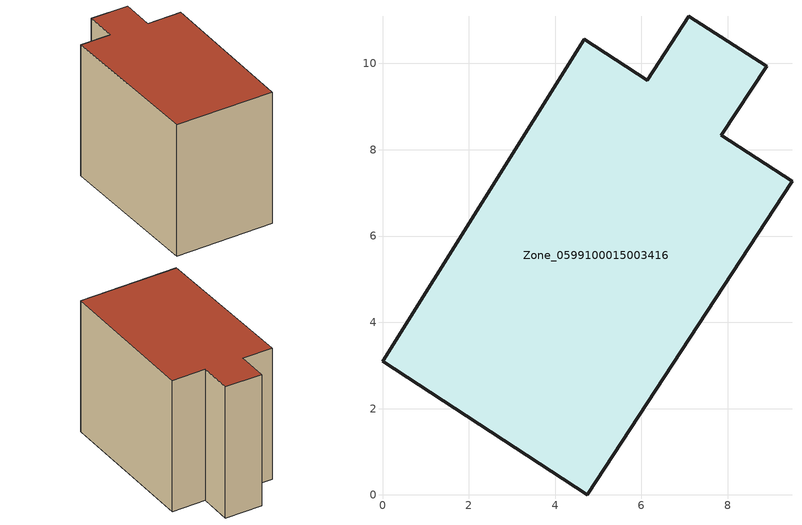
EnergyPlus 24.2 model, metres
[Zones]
Zone_0599100015003416
 floor ground (C_G): 4.74,0 0,3.1 4.67,10.56 6.13,9.61 7.1,11.1 8.9,9.93 7.85,8.34 9.49,7.27 z0.9
 wall outside (C_F): 7.85,8.34 8.9,9.93 7.1,11.1 6.13,9.61 4.67,10.56 0,3.1 4.74,0 9.49,7.27 7.85,8.34 z0.9:8.77
 roof outside (C_R): 4.74,0 9.49,7.27 7.85,8.34 8.9,9.93 7.1,11.1 6.13,9.61 4.67,10.56 0,3.1 z8.77
[BUILDING]
Pand.0599100015003416: North Axis=0; Terrain=City; Loads Convergence Tolerance Value=0.04; Temperature Convergence Tolerance Value=0.4; Solar Distribution=FullExterior; Maximum Number of Warmup Days=25; Minimum Number of Warmup Days=1
[Site:Location]
Rotterdam.The.Hague.AP_ZH_NLD Design_Conditions: Latitude=51.96; Longitude=4.45; Time Zone=1; Elevation=-4.5
[SITE:GROUNDTEMPERATURE:BUILDINGSURFACE]
18, 18, 18, 18, 18, 18, 18, 18, 18, 18, 18, 18
[MATERIAL] Thermal Absorptance=0.9; Solar Absorptance=0.7; Visible Absorptance=0.7
Name | Roughness | Thickness | Conductivity | Density | Specific Heat
G.TC.1965-1974 | MediumSmooth | 0.15 | 0.882353 | 540 | 1210
F.TC.1965-1974 | Rough | 0.3 | 0.697674 | 1920 | 840
R.TC.1965-1974 | MediumRough | 0.2 | 0.232558 | 1500 | 1000
[CONSTRUCTION]
C_G: G.TC.1965-1974
C_F: F.TC.1965-1974
C_R: R.TC.1965-1974
[ZONE]
Zone_0599100015003416: Type=1; Multiplier=1; Ceiling Height=Autocalculate; Volume=Autocalculate; Floor Area=autocalculate; Part of Total Floor Area=Yes
[ZONEINFILTRATION:DESIGNFLOWRATE]
Infil_Zone_0599100015003416: Zone or ZoneList or Space or SpaceList=Zone_0599100015003416; Schedule=AlwaysOn; Design Flow Rate Calculation Method=Flow/Area; Flow Rate per Floor Area=0.003; Constant Term Coefficient=1; Temperature Term Coefficient=0; Velocity Term Coefficient=0; Velocity Squared Term Coefficient=0
[HVACTEMPLATE:ZONE:IDEALLOADSAIRSYSTEM]
Zone_0599100015003416: Maximum Heating Supply Air Temperature=50; Minimum Cooling Supply Air Temperature=13; Maximum Heating Supply Air Humidity Ratio=0.0156; Minimum Cooling Supply Air Humidity Ratio=0.0077; Heating Limit=NoLimit; Cooling Limit=NoLimit; Dehumidification Control Type=ConstantSensibleHeatRatio; Cooling Sensible Heat Ratio=0.7; Dehumidification Setpoint=60; Humidification Control Type=None; Humidification Setpoint=30; Outdoor Air Method=None; Outdoor Air Flow Rate per Person=0.00944; Outdoor Air Flow Rate per Zone Floor Area=0; Outdoor Air Flow Rate per Zone=0; Demand Controlled Ventilation Type=None; Outdoor Air Economizer Type=NoEconomizer; Heat Recovery Type=None; Sensible Heat Recovery Effectiveness=0.7; Latent Heat Recovery Effectiveness=0.65
[ZONECONTROL:THERMOSTAT]
ThermostatControl_Zone_0599100015003416: Zone or ZoneList=Zone_0599100015003416; Control Type Schedule=DualSetpointControlType; Control 1=Thermostat_Zone_0599100015003416; Temperature Difference Between Cutout And Setpoint=0
[THERMOSTATSETPOINT:DUALSETPOINT]
Thermostat_Zone_0599100015003416: Heating Setpoint Temperature Schedule=HeatingSetpoint_Zone_0599100015003416; Cooling Setpoint Temperature Schedule=CoolingSetpoint_Zone_0599100015003416
[SCHEDULE:COMPACT]
HeatingSetpoint_Zone_0599100015003416: Through: 12/31, For: AllDays, Until: 24:00, 21
CoolingSetpoint_Zone_0599100015003416: Through: 12/31, For: AllDays, Until: 24:00, 24
DualSetpointControlType: Through: 12/31, For: AllDays, Until: 24:00, 4
AlwaysOn: Through: 12/31, For: AllDays, Until: 24:00, 1
